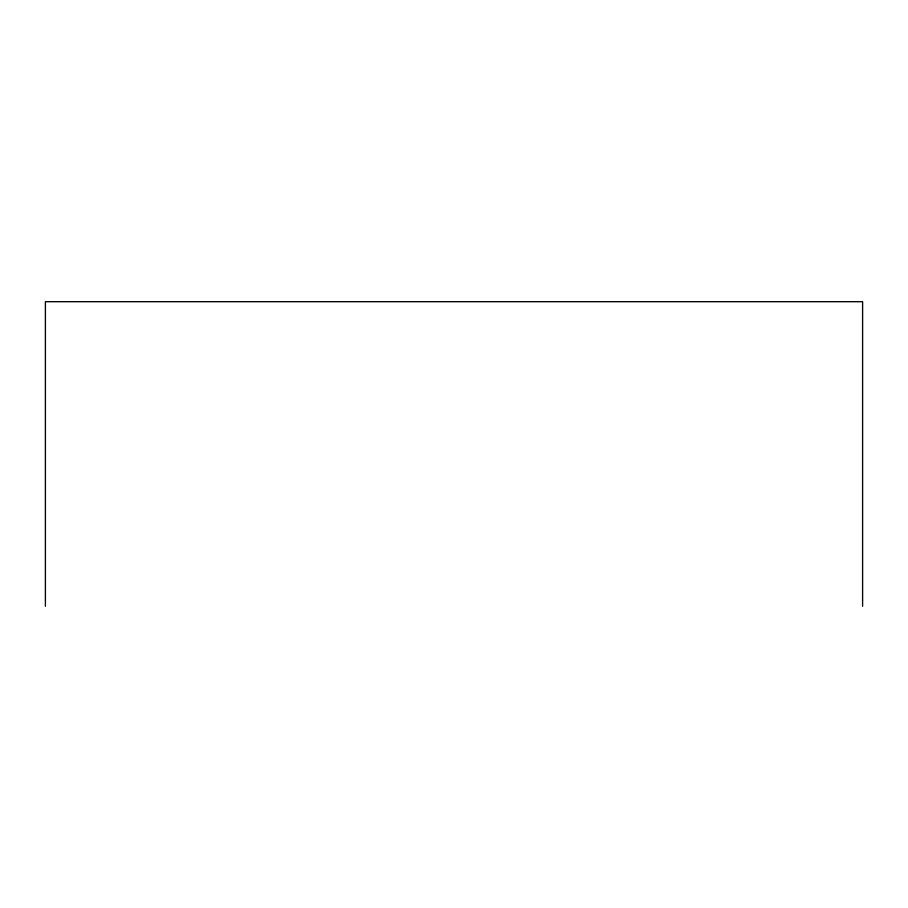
<?xml version="1.0" encoding="UTF-8"?>
<svg xmlns="http://www.w3.org/2000/svg" width="908" height="908" viewBox="0 0 908 908"><rect width="100%" height="100%" fill="white"/><g stroke="black" fill="none" stroke-linecap="round" stroke-linejoin="round"><path stroke-width="1.36" d="M862.6 606.306L862.6 301.694L45.4 301.694L45.4 606.306"/></g></svg>
